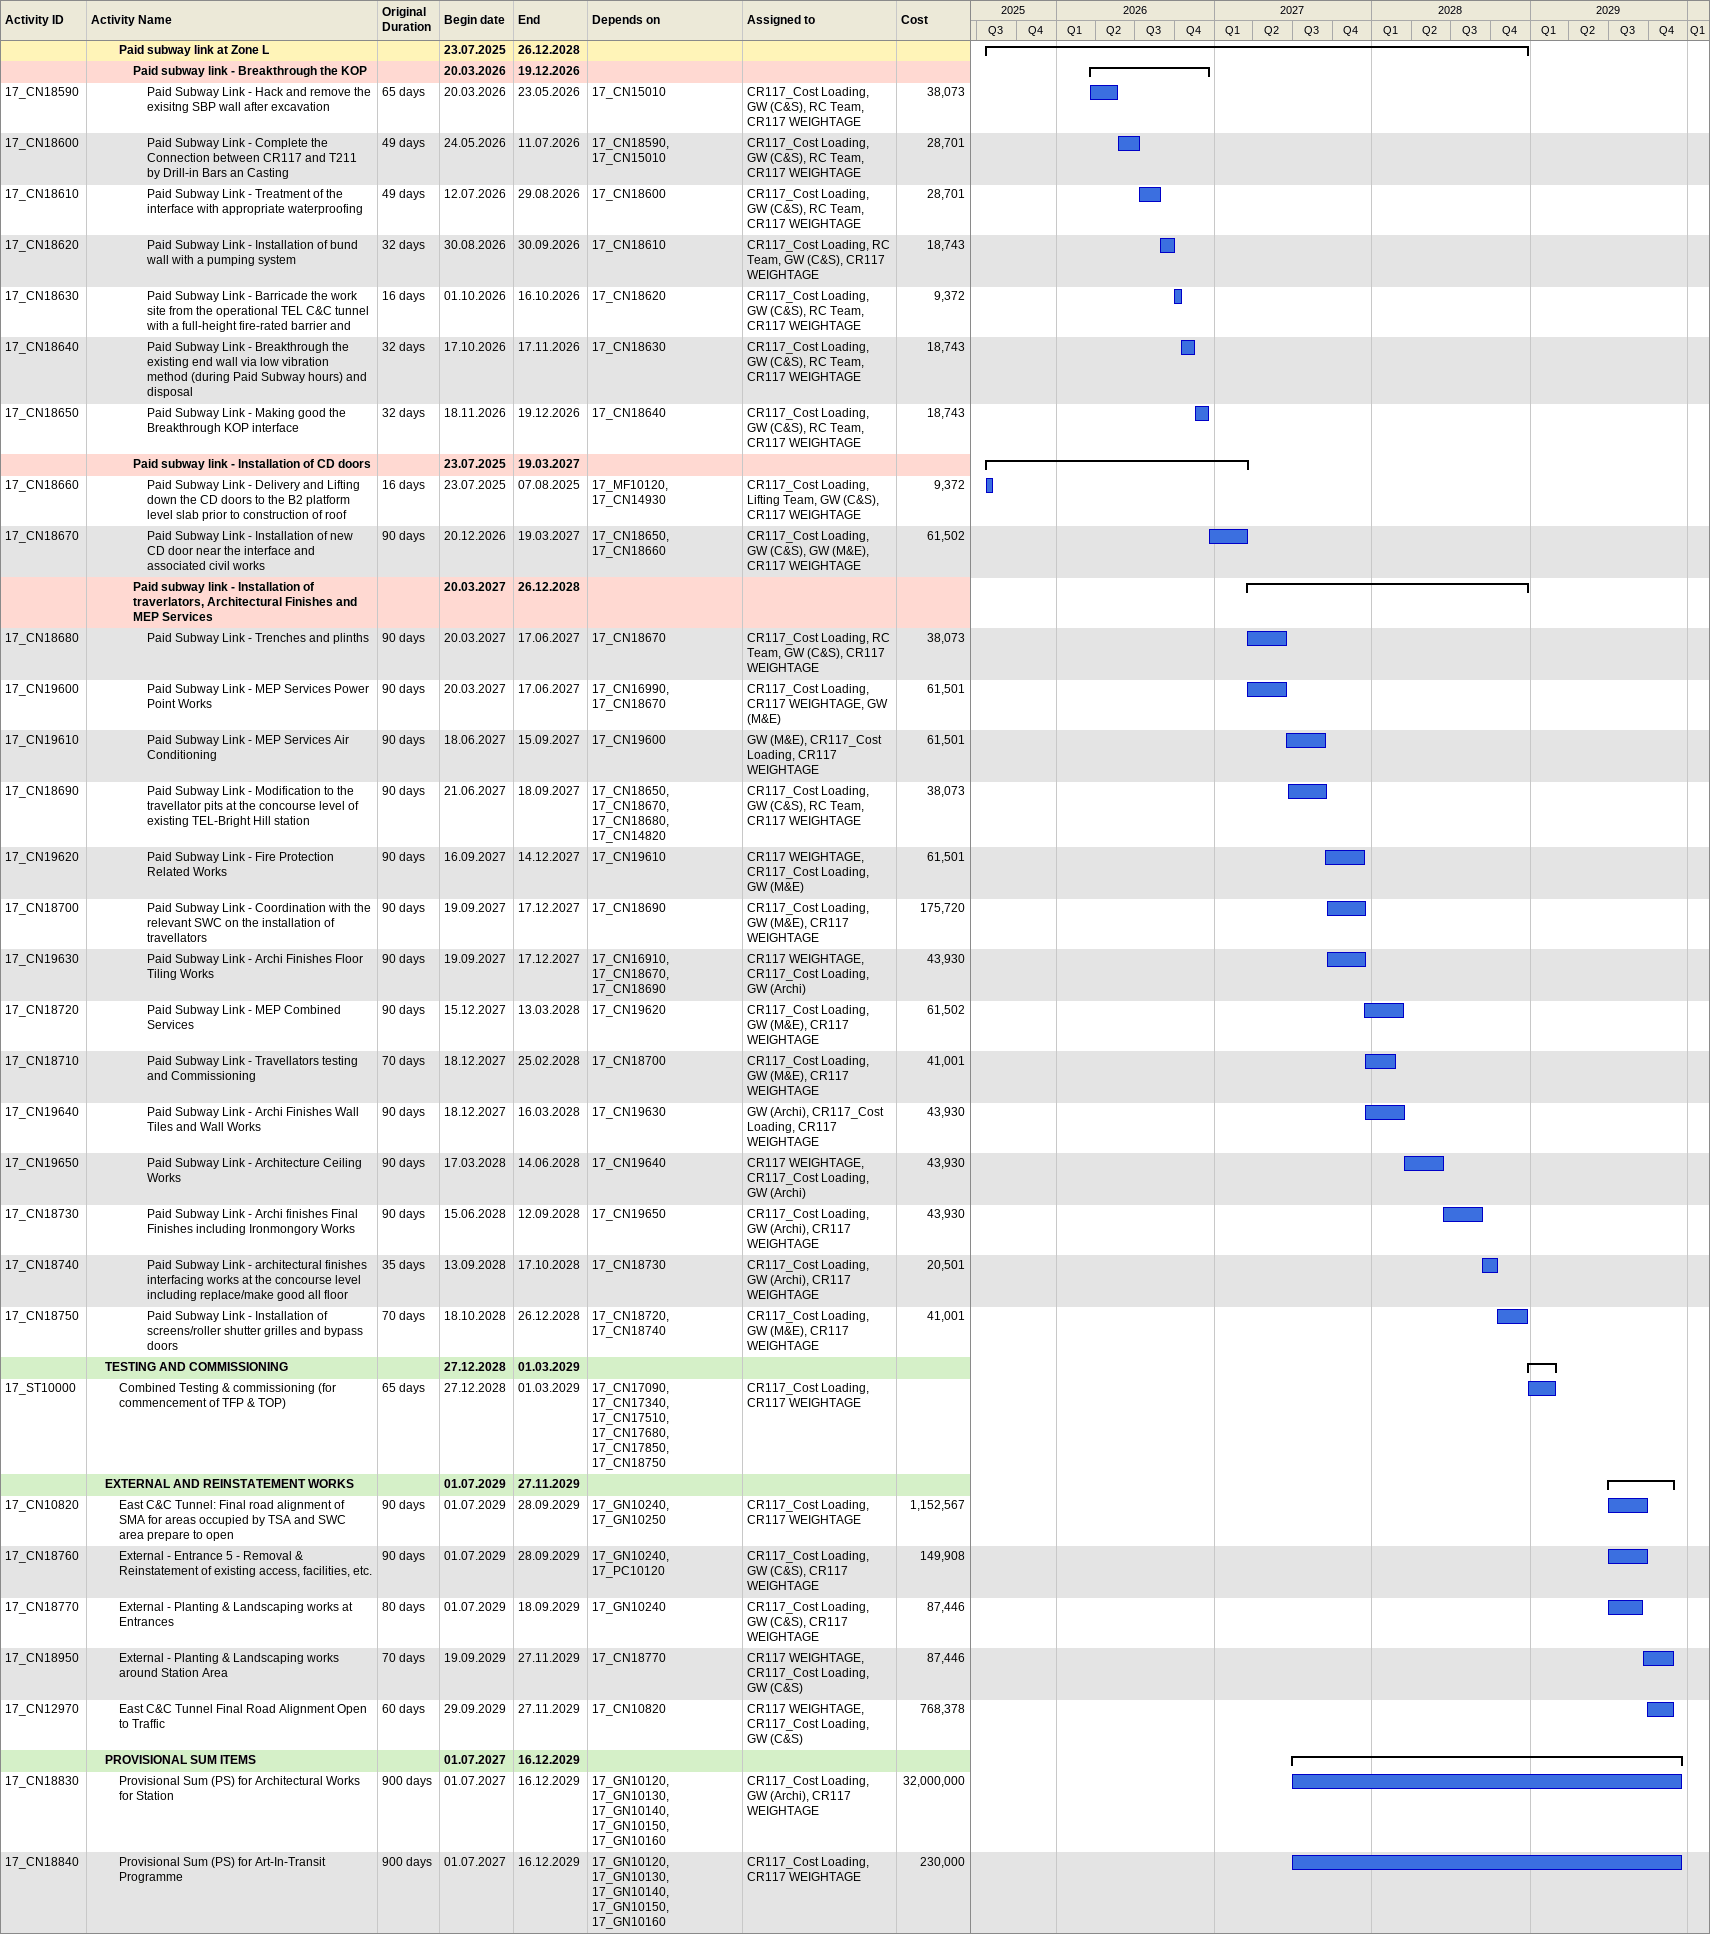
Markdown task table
| ID | Level | Task | Original duration | Start | Finish | Predecessors | Resources | Cost |
|---|---|---|---|---|---|---|---|---|
|  | 3 | **Paid subway link at Zone L** |  | 2025-07-23 | 2028-12-26 |  |  |  |
|  | 4 | **Paid subway link - Breakthrough the KOP** |  | 2026-03-20 | 2026-12-19 |  |  |  |
| 17_CN18590 | 5 | Paid Subway Link - Hack and remove the exisitng SBP wall after excavation | 65d | 2026-03-20 | 2026-05-23 | 17_CN15010 | CR117_Cost Loading, GW (C&S), RC Team, CR117 WEIGHTAGE | 38073 |
| 17_CN18600 | 5 | Paid Subway Link - Complete the Connection between CR117 and T211 by Drill-in Bars an Casting | 49d | 2026-05-24 | 2026-07-11 | 17_CN18590, 17_CN15010 | CR117_Cost Loading, GW (C&S), RC Team, CR117 WEIGHTAGE | 28701 |
| 17_CN18610 | 5 | Paid Subway Link - Treatment of the interface with appropriate waterproofing | 49d | 2026-07-12 | 2026-08-29 | 17_CN18600 | CR117_Cost Loading, GW (C&S), RC Team, CR117 WEIGHTAGE | 28701 |
| 17_CN18620 | 5 | Paid Subway Link - Installation of bund wall with a pumping system | 32d | 2026-08-30 | 2026-09-30 | 17_CN18610 | CR117_Cost Loading, RC Team, GW (C&S), CR117 WEIGHTAGE | 18743 |
| 17_CN18630 | 5 | Paid Subway Link - Barricade the work site from the operational TEL C&C tunnel with a full-height fire-rated barrier and | 16d | 2026-10-01 | 2026-10-16 | 17_CN18620 | CR117_Cost Loading, GW (C&S), RC Team, CR117 WEIGHTAGE | 9372 |
| 17_CN18640 | 5 | Paid Subway Link - Breakthrough the existing end wall via low vibration method (during Paid Subway hours) and disposal | 32d | 2026-10-17 | 2026-11-17 | 17_CN18630 | CR117_Cost Loading, GW (C&S), RC Team, CR117 WEIGHTAGE | 18743 |
| 17_CN18650 | 5 | Paid Subway Link - Making good the Breakthrough KOP interface | 32d | 2026-11-18 | 2026-12-19 | 17_CN18640 | CR117_Cost Loading, GW (C&S), RC Team, CR117 WEIGHTAGE | 18743 |
|  | 4 | **Paid subway link - Installation of CD doors** |  | 2025-07-23 | 2027-03-19 |  |  |  |
| 17_CN18660 | 5 | Paid Subway Link - Delivery and Lifting down the CD doors to the B2 platform level slab prior to construction of roof | 16d | 2025-07-23 | 2025-08-07 | 17_MF10120, 17_CN14930 | CR117_Cost Loading, Lifting Team, GW (C&S), CR117 WEIGHTAGE | 9372 |
| 17_CN18670 | 5 | Paid Subway Link - Installation of new CD door near the interface and associated civil works | 90d | 2026-12-20 | 2027-03-19 | 17_CN18650, 17_CN18660 | CR117_Cost Loading, GW (C&S), GW (M&E), CR117 WEIGHTAGE | 61502 |
|  | 4 | **Paid subway link - Installation of traverlators, Architectural Finishes and MEP Services** |  | 2027-03-20 | 2028-12-26 |  |  |  |
| 17_CN18680 | 5 | Paid Subway Link - Trenches and plinths | 90d | 2027-03-20 | 2027-06-17 | 17_CN18670 | CR117_Cost Loading, RC Team, GW (C&S), CR117 WEIGHTAGE | 38073 |
| 17_CN19600 | 5 | Paid Subway Link - MEP Services Power Point Works | 90d | 2027-03-20 | 2027-06-17 | 17_CN16990, 17_CN18670 | CR117_Cost Loading, CR117 WEIGHTAGE, GW (M&E) | 61501 |
| 17_CN19610 | 5 | Paid Subway Link - MEP Services Air Conditioning | 90d | 2027-06-18 | 2027-09-15 | 17_CN19600 | GW (M&E), CR117_Cost Loading, CR117 WEIGHTAGE | 61501 |
| 17_CN18690 | 5 | Paid Subway Link - Modification to the travellator pits at the concourse level of existing TEL-Bright Hill station | 90d | 2027-06-21 | 2027-09-18 | 17_CN18650, 17_CN18670, 17_CN18680, 17_CN14820 | CR117_Cost Loading, GW (C&S), RC Team, CR117 WEIGHTAGE | 38073 |
| 17_CN19620 | 5 | Paid Subway Link - Fire Protection Related Works | 90d | 2027-09-16 | 2027-12-14 | 17_CN19610 | CR117 WEIGHTAGE, CR117_Cost Loading, GW (M&E) | 61501 |
| 17_CN18700 | 5 | Paid Subway Link - Coordination with the relevant SWC on the installation of travellators | 90d | 2027-09-19 | 2027-12-17 | 17_CN18690 | CR117_Cost Loading, GW (M&E), CR117 WEIGHTAGE | 175720 |
| 17_CN19630 | 5 | Paid Subway Link - Archi Finishes Floor Tiling Works | 90d | 2027-09-19 | 2027-12-17 | 17_CN16910, 17_CN18670, 17_CN18690 | CR117 WEIGHTAGE, CR117_Cost Loading, GW (Archi) | 43930 |
| 17_CN18720 | 5 | Paid Subway Link - MEP Combined Services | 90d | 2027-12-15 | 2028-03-13 | 17_CN19620 | CR117_Cost Loading, GW (M&E), CR117 WEIGHTAGE | 61502 |
| 17_CN18710 | 5 | Paid Subway Link - Travellators testing and Commissioning | 70d | 2027-12-18 | 2028-02-25 | 17_CN18700 | CR117_Cost Loading, GW (M&E), CR117 WEIGHTAGE | 41001 |
| 17_CN19640 | 5 | Paid Subway Link - Archi Finishes Wall Tiles and Wall Works | 90d | 2027-12-18 | 2028-03-16 | 17_CN19630 | GW (Archi), CR117_Cost Loading, CR117 WEIGHTAGE | 43930 |
| 17_CN19650 | 5 | Paid Subway Link - Architecture Ceiling Works | 90d | 2028-03-17 | 2028-06-14 | 17_CN19640 | CR117 WEIGHTAGE, CR117_Cost Loading, GW (Archi) | 43930 |
| 17_CN18730 | 5 | Paid Subway Link - Archi finishes Final Finishes including Ironmongory Works | 90d | 2028-06-15 | 2028-09-12 | 17_CN19650 | CR117_Cost Loading, GW (Archi), CR117 WEIGHTAGE | 43930 |
| 17_CN18740 | 5 | Paid Subway Link - architectural finishes interfacing works at the concourse level including replace/make good all floor | 35d | 2028-09-13 | 2028-10-17 | 17_CN18730 | CR117_Cost Loading, GW (Archi), CR117 WEIGHTAGE | 20501 |
| 17_CN18750 | 5 | Paid Subway Link - Installation of screens/roller shutter grilles and bypass doors | 70d | 2028-10-18 | 2028-12-26 | 17_CN18720, 17_CN18740 | CR117_Cost Loading, GW (M&E), CR117 WEIGHTAGE | 41001 |
|  | 2 | **TESTING AND COMMISSIONING** |  | 2028-12-27 | 2029-03-01 |  |  |  |
| 17_ST10000 | 3 | Combined Testing & commissioning (for commencement of TFP & TOP) | 65d | 2028-12-27 | 2029-03-01 | 17_CN17090, 17_CN17340, 17_CN17510, 17_CN17680, 17_CN17850, 17_CN18750 | CR117_Cost Loading, CR117 WEIGHTAGE |  |
|  | 2 | **EXTERNAL AND REINSTATEMENT WORKS** |  | 2029-07-01 | 2029-11-27 |  |  |  |
| 17_CN10820 | 3 | East C&C Tunnel: Final road alignment of SMA for areas occupied by TSA and SWC area prepare to open | 90d | 2029-07-01 | 2029-09-28 | 17_GN10240, 17_GN10250 | CR117_Cost Loading, CR117 WEIGHTAGE | 1152567 |
| 17_CN18760 | 3 | External - Entrance 5 - Removal & Reinstatement of existing access, facilities, etc. | 90d | 2029-07-01 | 2029-09-28 | 17_GN10240, 17_PC10120 | CR117_Cost Loading, GW (C&S), CR117 WEIGHTAGE | 149908 |
| 17_CN18770 | 3 | External - Planting & Landscaping works at Entrances | 80d | 2029-07-01 | 2029-09-18 | 17_GN10240 | CR117_Cost Loading, GW (C&S), CR117 WEIGHTAGE | 87446 |
| 17_CN18950 | 3 | External - Planting & Landscaping works around Station Area | 70d | 2029-09-19 | 2029-11-27 | 17_CN18770 | CR117 WEIGHTAGE, CR117_Cost Loading, GW (C&S) | 87446 |
| 17_CN12970 | 3 | East C&C Tunnel Final Road Alignment Open to Traffic | 60d | 2029-09-29 | 2029-11-27 | 17_CN10820 | CR117 WEIGHTAGE, CR117_Cost Loading, GW (C&S) | 768378 |
|  | 2 | **PROVISIONAL SUM ITEMS** |  | 2027-07-01 | 2029-12-16 |  |  |  |
| 17_CN18830 | 3 | Provisional Sum (PS) for Architectural Works for Station | 900d | 2027-07-01 | 2029-12-16 | 17_GN10120, 17_GN10130, 17_GN10140, 17_GN10150, 17_GN10160 | CR117_Cost Loading, GW (Archi), CR117 WEIGHTAGE | 32000000 |
| 17_CN18840 | 3 | Provisional Sum (PS) for Art-In-Transit Programme | 900d | 2027-07-01 | 2029-12-16 | 17_GN10120, 17_GN10130, 17_GN10140, 17_GN10150, 17_GN10160 | CR117_Cost Loading, CR117 WEIGHTAGE | 230000 |
